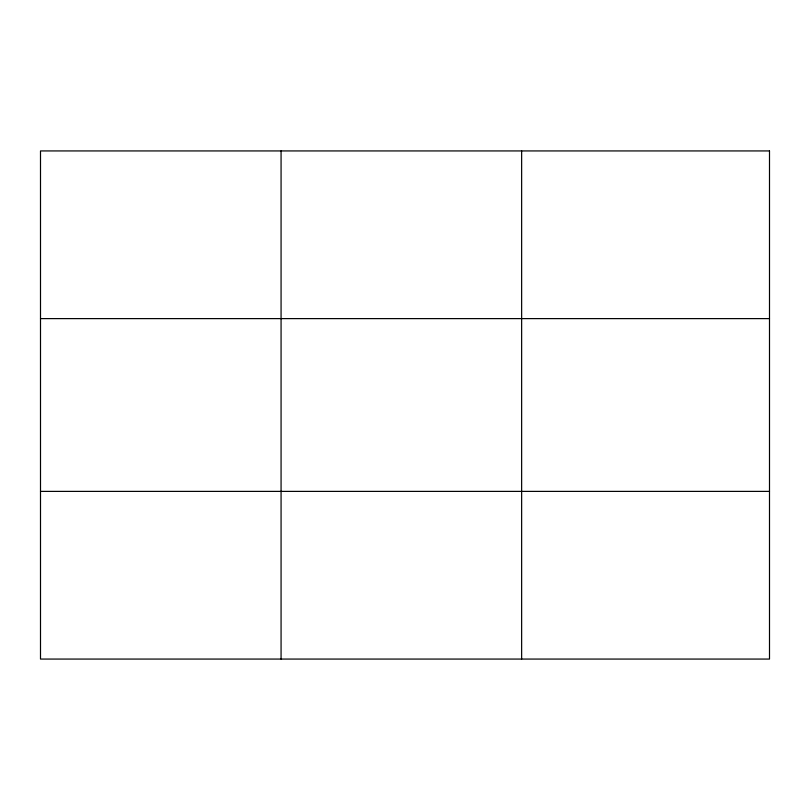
<?xml version="1.0" encoding="UTF-8"?>
<svg xmlns="http://www.w3.org/2000/svg" width="810" height="810" viewBox="0 0 810 810"><rect width="100%" height="100%" fill="white"/><g stroke="black" fill="none" stroke-linecap="round" stroke-linejoin="round"><path stroke-width="1.21" d="M281.07 150.933L281.07 659.067M521.64 150.933L521.64 659.067M40.5 318.613L769.5 318.613M40.5 491.386L769.5 491.386M769.5 150.933L769.5 659.067L40.5 659.067L40.5 150.933L769.5 150.933"/></g></svg>
